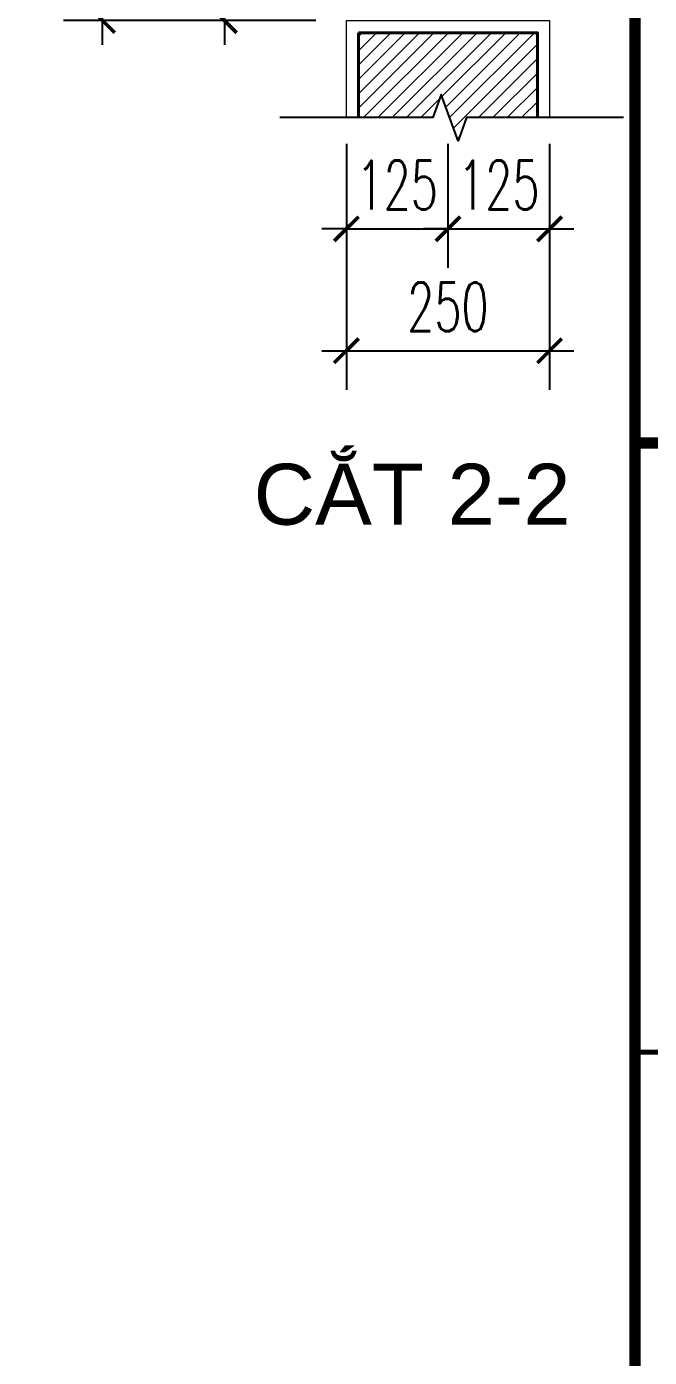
# Model space of a CAD drawing. Header units: millimetres. Extents: x -229618 to 2906, y -178063 to 96806.
# Drawn here: x -10027 to -9260, y -52695 to -51056 of the extents above; entities that cross this region are included whole.
import ezdxf
from ezdxf.enums import TextEntityAlignment as Align

# ---------------------------------------------------------------- set-up
doc = ezdxf.new("R2010")
doc.units = ezdxf.units.MM
doc.header["$LTSCALE"] = 200
doc.header["$MEASUREMENT"] = 0
doc.header["$PDMODE"] = 3
doc.header["$PDSIZE"] = 50
doc.layers.get('0').update_dxf_attribs({"color": 95, "linetype": 'CONTINUOUS'})
doc.layers.get('DEFPOINTS').update_dxf_attribs({"linetype": 'CONTINUOUS'})
doc.layers.add('cat', color=1, linetype='CONTINUOUS', lineweight=40)
doc.layers.add('hatch', color=250, linetype='CONTINUOUS', lineweight=5)
for name, color, linetype in [('CUA', 145, 'CONTINUOUS'), ('DIM', 251, 'CONTINUOUS'), ('KHUNGTEN', 7, 'CONTINUOUS'), ('TEXT', 33, 'CONTINUOUS')]:
    doc.layers.add(name, color=color, linetype=linetype)
doc.styles.add('Aria H iso', font='Vharial_0.ttf')
doc.styles.add('Scale', font='vnsimli.shx', dxfattribs={"width": 0.65, "bigfont": 'bigfont.shx'})
doc.dimstyles.new('Scale', dxfattribs={"dimscale": 75, "dimtxt": 2, "dimasz": 1, "dimexe": 1.6, "dimexo": 0, "dimgap": 0.8, "dimtad": 1, "dimdec": 0, "dimzin": 0, "dimdsep": 46, "dimtxsty": 'Scale', "dimblk": 'ARCHTICK', "dimcen": 0.1, "dimdle": 1, "dimclrd": 256, "dimclre": 256, "dimclrt": 3, "dimadec": 0, "dimazin": 0, "dimtfac": 1, "dimtdec": 0, "dimtix": 1, "dimtmove": 2, "dimatfit": 3, "dimldrblk": 'ARCHTICK', "dimfxl": 0, "dimtolj": 1, "dimtzin": 0, "dimarcsym": 0})

# ---------------------------------------------------------------- blocks, each defined once
blk = doc.blocks.new('KhungA3')
at = {"layer": 'KHUNGTEN', "color": 4, "const_width": 0.466}
blk.add_lwpolyline([(365.131, 295.639), (411.131, 295.639), (411.131, 8.987), (365.131, 8.987)], close=True, dxfattribs=at)
blk.add_lwpolyline([(365.131, 184.008), (411.131, 184.008)], dxfattribs=at)
at = {"layer": 'KHUNGTEN', "color": 8, "const_width": 0.207}
blk.add_lwpolyline([(365.131, 159.008), (411.131, 159.008)], dxfattribs=at)
blk = doc.blocks.new('_ArchTick')
at = {"color": 0, "linetype": 'ByBlock', "const_width": 0.15}
blk.add_lwpolyline([(-0.5, -0.5), (0.5, 0.5)], dxfattribs=at)
blk = doc.blocks.new('*D664')
at = {"layer": 'DEFPOINTS', "color": 0, "linetype": 'Continuous'}
for p in [(-9670.6, -50448.6), (-9783.2, -51048.9), (-9670.6, -51048.9)]:
    blk.add_point(p, dxfattribs=at)
at = {"layer": 'DIM', "linetype": 'Continuous', "lineweight": -2}
for p, q in [((-9783.2, -50418.6), (-9783.2, -51078.9)), ((-9670.6, -50448.6), (-9831.2, -50448.6)), ((-9670.6, -51048.9), (-9831.2, -51048.9))]:
    blk.add_line(p, q, dxfattribs=at)
at = {"layer": 'DIM', "linetype": 'Continuous', "lineweight": -2, "xscale": 30, "yscale": 30, "zscale": 30}
for p, rotation in [((-9783.2, -50448.6), 90), ((-9783.2, -51048.9), 270)]:
    blk.add_blockref('_ArchTick', p, dxfattribs=dict(at, rotation=rotation))
at = {"layer": 'DIM', "color": 3, "linetype": 'Continuous', "insert": (-9837.2, -50748.7), "char_height": 60, "attachment_point": 5, "rotation": 90, "style": 'Scale'}
blk.add_mtext('\\A1;600', dxfattribs=at)
blk = doc.blocks.new('*D665')
at = {"layer": 'DEFPOINTS', "color": 0, "linetype": 'Continuous'}
for p in [(-9933.2, -49048.9), (-9670.6, -49048.9), (-9670.6, -51048.9)]:
    blk.add_point(p, dxfattribs=at)
at = {"layer": 'DIM', "linetype": 'Continuous', "lineweight": -2}
for p, q in [((-9933.2, -51078.9), (-9933.2, -49018.9)), ((-9670.6, -49048.9), (-9981.2, -49048.9)), ((-9670.6, -51048.9), (-9981.2, -51048.9))]:
    blk.add_line(p, q, dxfattribs=at)
at = {"layer": 'DIM', "linetype": 'Continuous', "lineweight": -2, "xscale": 30, "yscale": 30, "zscale": 30}
for p, rotation in [((-9933.2, -49048.9), 90), ((-9933.2, -51048.9), 270)]:
    blk.add_blockref('_ArchTick', p, dxfattribs=dict(at, rotation=rotation))
at = {"layer": 'DIM', "color": 3, "linetype": 'Continuous', "insert": (-9987.2, -50048.9), "char_height": 60, "attachment_point": 5, "rotation": 90, "style": 'Scale'}
blk.add_mtext('\\A1;2000', dxfattribs=at)
blk = doc.blocks.new('*D666')
at = {"layer": 'DEFPOINTS', "color": 0, "linetype": 'Continuous'}
for p in [(-9633.2, -51200.7), (-9508.2, -51200.7), (-9508.2, -51305.4)]:
    blk.add_point(p, dxfattribs=at)
at = {"layer": 'DIM', "linetype": 'Continuous', "lineweight": -2}
for p, q in [((-9633.2, -51200.7), (-9633.2, -51353.4)), ((-9508.2, -51200.7), (-9508.2, -51353.4)), ((-9633.2, -51305.4), (-9663.2, -51305.4)), ((-9633.2, -51305.4), (-9508.2, -51305.4)), ((-9508.2, -51305.4), (-9478.2, -51305.4))]:
    blk.add_line(p, q, dxfattribs=at)
at = {"layer": 'DIM', "linetype": 'Continuous', "lineweight": -2, "xscale": 30, "yscale": 30, "zscale": 30}
blk.add_blockref('_ArchTick', (-9633.2, -51305.4), dxfattribs=at)
at = {"layer": 'DIM', "linetype": 'Continuous', "lineweight": -2, "xscale": 30, "yscale": 30, "zscale": 30, "rotation": 180}
blk.add_blockref('_ArchTick', (-9508.2, -51305.4), dxfattribs=at)
at = {"layer": 'DIM', "color": 3, "linetype": 'Continuous', "insert": (-9570.7, -51251.4), "char_height": 60, "attachment_point": 5, "style": 'Scale'}
blk.add_mtext('\\A1;125', dxfattribs=at)
blk = doc.blocks.new('*D667')
at = {"layer": 'DEFPOINTS', "color": 0, "linetype": 'Continuous'}
for p in [(-9508.2, -51200.7), (-9383.2, -51200.7), (-9383.2, -51305.4)]:
    blk.add_point(p, dxfattribs=at)
at = {"layer": 'DIM', "linetype": 'Continuous', "lineweight": -2}
for p, q in [((-9508.2, -51200.7), (-9508.2, -51353.4)), ((-9383.2, -51200.7), (-9383.2, -51353.4)), ((-9508.2, -51305.4), (-9538.2, -51305.4)), ((-9508.2, -51305.4), (-9383.2, -51305.4)), ((-9383.2, -51305.4), (-9353.2, -51305.4))]:
    blk.add_line(p, q, dxfattribs=at)
at = {"layer": 'DIM', "linetype": 'Continuous', "lineweight": -2, "xscale": 30, "yscale": 30, "zscale": 30}
blk.add_blockref('_ArchTick', (-9508.2, -51305.4), dxfattribs=at)
at = {"layer": 'DIM', "linetype": 'Continuous', "lineweight": -2, "xscale": 30, "yscale": 30, "zscale": 30, "rotation": 180}
blk.add_blockref('_ArchTick', (-9383.2, -51305.4), dxfattribs=at)
at = {"layer": 'DIM', "color": 3, "linetype": 'Continuous', "insert": (-9445.7, -51251.4), "char_height": 60, "attachment_point": 5, "style": 'Scale'}
blk.add_mtext('\\A1;125', dxfattribs=at)
blk = doc.blocks.new('*D668')
at = {"layer": 'DEFPOINTS', "color": 0, "linetype": 'Continuous'}
for p in [(-9633.2, -51200.7), (-9383.2, -51200.7), (-9383.2, -51455.4)]:
    blk.add_point(p, dxfattribs=at)
at = {"layer": 'DIM', "linetype": 'Continuous', "lineweight": -2}
for p, q in [((-9633.2, -51200.7), (-9633.2, -51503.4)), ((-9383.2, -51200.7), (-9383.2, -51503.4)), ((-9663.2, -51455.4), (-9353.2, -51455.4))]:
    blk.add_line(p, q, dxfattribs=at)
at = {"layer": 'DIM', "linetype": 'Continuous', "lineweight": -2, "xscale": 30, "yscale": 30, "zscale": 30, "rotation": 180}
blk.add_blockref('_ArchTick', (-9633.2, -51455.4), dxfattribs=at)
at = {"layer": 'DIM', "linetype": 'Continuous', "lineweight": -2, "xscale": 30, "yscale": 30, "zscale": 30}
blk.add_blockref('_ArchTick', (-9383.2, -51455.4), dxfattribs=at)
at = {"layer": 'DIM', "color": 3, "linetype": 'Continuous', "insert": (-9508.2, -51401.4), "char_height": 60, "attachment_point": 5, "style": 'Scale'}
blk.add_mtext('\\A1;250', dxfattribs=at)

msp = doc.modelspace()

# ---------------------------------------------------------------- hatches: boundary and pattern name
at = {"layer": 'hatch', "linetype": 'Continuous'}
h = msp.add_hatch(dxfattribs=at)
h.set_pattern_fill('ANSI31', color=256, scale=100, style=0)
h.set_pattern_definition([(45, (-11565.502, -52273.163), (-8.838835, 8.838835), [])])
h.paths.add_polyline_path([(-9618.2, -51168.3), (-9526.9, -51168.3), (-9516.5, -51139.9), (-9495.8, -51196.8), (-9485.5, -51168.3), (-9398.2, -51168.3), (-9398.2, -51063.9), (-9618.2, -51063.9)])

# ---------------------------------------------------------------- linework, layer by layer
at = {"layer": 'cat', "linetype": 'Continuous'}
for points in [[(-9618.2, -51063.9), (-9398.2, -51063.9), (-9398.2, -51168.3)], [(-9618.2, -51168.3), (-9618.2, -51063.9)]]:
    msp.add_lwpolyline(points, dxfattribs=at)
at = {"layer": 'CUA'}
msp.add_lwpolyline([(-9292.4, -51168.3), (-9485.5, -51168.3), (-9495.8, -51196.8), (-9516.5, -51139.9), (-9526.9, -51168.3), (-9715.1, -51168.3)], dxfattribs=at)
at = {"layer": 'hatch', "linetype": 'Continuous'}
msp.add_lwpolyline([(-9633.2, -51168.3), (-9633.2, -51048.9), (-9383.2, -51048.9), (-9383.2, -51168.3)], dxfattribs=at)

# ---------------------------------------------------------------- block references
at = {"layer": 'KHUNGTEN', "xscale": 30, "yscale": 30, "zscale": 30.00000000000154}
msp.add_blockref('KhungA3', (-20232.2, -57089.3), dxfattribs=at)

# ---------------------------------------------------------------- texts
at = {"layer": 'TEXT', "linetype": 'Continuous', "style": 'Aria H iso'}
msp.add_text('c¾t 2-2', height=75, dxfattribs=at).set_placement((-9552.3, -51669.6), align=Align.CENTER)

# ---------------------------------------------------------------- dimensions: what is measured, and where the dimension line sits
at = {"layer": 'DIM', "linetype": 'Continuous'}
for base, p1, p2, picture, middle in [((-9933.2, -49048.9), (-9670.6, -51048.9), (-9670.6, -49048.9), '*D665', (-9987.2, -50048.9)), ((-9783.2, -51048.9), (-9670.6, -50448.6), (-9670.6, -51048.9), '*D664', (-9837.2, -50748.7))]:
    dim = msp.add_linear_dim(base=base, p1=p1, p2=p2, angle=90, dimstyle='Scale', override={"dimscale": 30}, dxfattribs=at)
    dim.commit()
    dim.dimension.update_dxf_attribs({"geometry": picture, "text_midpoint": middle})
for base, p1, p2, picture, middle in [((-9508.2, -51305.4), (-9633.2, -51200.7), (-9508.2, -51200.7), '*D666', (-9570.7, -51251.4)), ((-9383.2, -51455.4), (-9633.2, -51200.7), (-9383.2, -51200.7), '*D668', (-9508.2, -51401.4)), ((-9383.2, -51305.4), (-9508.2, -51200.7), (-9383.2, -51200.7), '*D667', (-9445.7, -51251.4))]:
    dim = msp.add_linear_dim(base=base, p1=p1, p2=p2, dimstyle='Scale', override={"dimscale": 30}, dxfattribs=at)
    dim.commit()
    dim.dimension.update_dxf_attribs({"geometry": picture, "text_midpoint": middle})

doc.saveas('drawing.dxf')
